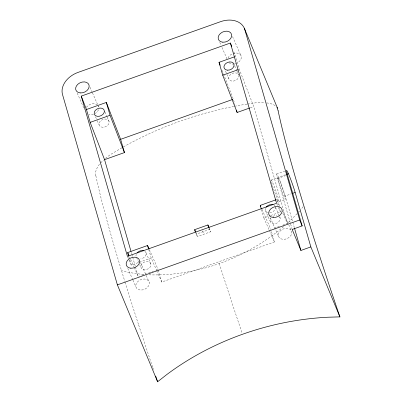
<?xml version="1.0" encoding="UTF-8"?>
<svg xmlns="http://www.w3.org/2000/svg" width="402" height="402" viewBox="0 0 402 402"><rect width="100%" height="100%" fill="white"/><g stroke="black" fill="none" stroke-linecap="round" stroke-linejoin="round"><path stroke-width="0.3" stroke-dasharray="2.01 1.51" d="M303.108 206.723L300.827 209.568M297.138 213.673L286.998 223.783M298.817 211.889L299.656 210.995M100.716 162.88L103.48 160.066M283.696 226.577C246.461 257.918 197.623 276.481 148.76 274.832M105.424 158.368L110.183 154.725L121.846 147.815M250.285 107.791L253.712 106.57L239.301 69.285L235.597 56.431L233.562 51.185M276.596 173.996L284.787 171.081M292.189 229.452L277.511 178.518A14.105 0.945 70.4 0 1 278.475 177.237L285.49 174.739M271.214 180.076L277.842 177.714M277.511 178.518L285.696 175.604M294.354 227.713L285.209 195.99L291.058 193.91M278.958 201.623L285.586 199.266M195.864 232.406L196.588 234.044L209.844 229.326L210.563 231.828L197.307 236.547L195.864 233.271M129.122 260.184L131.288 265.099L138.891 262.39M139.474 262.184L151.172 258.019L156.468 270.033M261.456 209.563L263.863 217.909L270.149 215.673M270.722 215.472L280.435 212.015L278.887 206.648M134.233 267.456L138.268 276.606L139.439 276.189M141.78 275.36L146.459 273.692M148.795 272.857L153.479 271.194M155.815 270.36L157.569 269.737M274.275 228.2L280.561 225.959M282.847 225.15L287.415 223.522L253.712 106.57M156.72 270.606L161.765 282.048L274.455 241.939L271.018 230.014M246.949 104.148L240.788 105.113A300.244 237.562 -14.6 0 0 234.255 106.329M247.567 104.048L256.456 102.706L264.747 102.671M143.569 274.591L127.489 272.275L121.535 270.662M266.662 102.882L268.471 103.173A19.497 7.588 -3.9 0 1 273.099 104.485L275.43 105.816M232.537 36.572L241.175 56.174M234.693 65.918L236.617 70.29M236.858 70.832L238.783 75.204A5.291 3.894 -23.8 0 0 230.728 74.315A5.291 3.894 -23.8 0 0 231.446 80.988A5.291 3.894 -23.8 0 0 238.894 76.234M219.768 42.411L221.005 45.21M221.994 47.451L227.421 59.772M225.472 71.099L226.673 73.827M226.914 74.375L228.838 78.742M282.802 211.286L288.48 224.17M288.731 224.728L291.691 231.451A7.05 5.191 -23.8 0 1 282.998 239.326A7.05 5.191 -23.8 0 1 280.501 230.653A7.05 5.191 -23.8 0 1 291.691 231.451M279.601 205.784L276.827 199.492L278.717 206.05M282.877 213.221L287.415 223.522M276.827 203.824L277.546 205.462M278.511 207.643L280.435 212.015M275.556 207.477L279.41 216.216M279.651 216.763L280.129 217.854M270.29 217.688L278.435 236.17M265.375 210.472L270.189 221.391M262.019 209.397L270.847 229.421M263.863 217.909L269.159 229.924M269.41 230.497L274.455 241.939M209.362 228.23L209.844 229.326M208.879 228.004L210.563 231.828M202.492 230.909L203.935 234.185M104.962 112.093L106.892 116.464M107.133 117.007L109.058 121.379A5.291 3.894 -23.8 0 1 102.535 127.283A5.291 3.894 -23.8 0 1 100.661 120.781A5.291 3.894 -23.8 0 1 109.058 121.379M90.018 87.294L92.239 92.339M92.485 92.897L98.656 106.902A7.05 5.191 -23.8 0 0 98.304 106.063M95.505 116.726L96.947 120.002M97.189 120.55L99.113 124.916M149.333 249.506L158.157 269.531M77.254 93.133L84.41 109.379M146.057 252.938L150.871 263.863A5.291 3.894 -23.8 0 1 144.348 269.767A5.291 3.894 -23.8 0 1 142.474 263.265A5.291 3.894 -23.8 0 1 150.871 263.863M140.534 262.576L145.961 274.898M146.212 275.455L149.172 282.179A7.05 5.191 -23.8 0 1 140.479 290.053A7.05 5.191 -23.8 0 1 137.981 281.38A7.05 5.191 -23.8 0 1 149.172 282.179M138.76 262.486L136.112 256.481A5.291 3.894 -23.8 0 1 136.238 254.365M139.725 264.672L140.926 267.4M130.705 259.446L133.982 266.883M127.675 256.908L128.881 259.637M127.771 268.415L132.705 279.616M132.951 280.174L135.916 286.897M222.2 70.526L233.321 99.214L234.884 104.636M152.795 367.624L153.941 371.006M152.609 367.061L150.157 359.79A314.274 21.09 70.4 0 1 140.715 331.313L138.469 324.424M219.266 263.506L219.969 265.717A316.389 21.231 70.4 0 0 242.3 333.68M196.588 234.044L197.307 236.547M158.328 270.124L161.765 282.048M148.77 249.672L151.172 258.019M131.318 252.496L131.665 253.697M131.841 254.3L132.534 256.712M132.71 257.315L135.318 266.36M135.489 266.963L138.268 276.606M128.881 256.752L131.288 265.099M95.862 175.734L95.48 171.955L97.51 166.981A19.492 6.864 -38.3 0 1 99.51 164.272M98.49 109.721A7.05 5.191 -23.8 0 1 95.138 113.485M93.47 114.268A7.05 5.191 -23.8 0 1 88.872 114.61M86.319 107.384A7.05 5.191 -23.8 0 1 97.048 104.711M233.105 53.526A7.05 5.191 -23.8 0 1 240.929 55.541A7.05 5.191 -23.8 0 1 237.657 62.757M235.989 63.541A7.05 5.191 -23.8 0 1 234.813 63.873M234.225 63.978A7.05 5.191 -23.8 0 1 228.517 62.109M228.085 58.074A7.05 5.191 -23.8 0 1 232.532 53.747M278.475 177.237A14.105 0.945 70.4 0 1 285.209 195.99M271.179 180.428A11.462 0.769 70.4 0 1 276.621 192.93A11.462 0.769 70.4 0 1 277.631 199.437A11.462 0.769 70.4 0 1 271.295 181.176M144.851 251.3A5.291 3.894 -23.8 0 1 145.685 255.592A5.291 3.894 -23.8 0 1 140.841 258.798M275.315 206.935A5.291 3.894 -23.8 0 1 269.224 212.854M267.596 212.608A5.291 3.894 -23.8 0 1 265.501 208.357M274.109 205.291A5.291 3.894 -23.8 0 1 274.867 206.02M279.681 216.944A5.291 3.894 -23.8 0 1 274.918 223.708A5.291 3.894 -23.8 0 1 270.878 218.221M272.827 216.452A5.291 3.894 -23.8 0 1 276.707 215.487M123.429 146.881A300.244 237.562 -14.6 0 1 233.668 106.45M95.847 175.699A299.329 20.085 70.4 0 0 120.223 266.345L122.067 272.405A306.796 20.587 70.4 0 0 124.831 281.41M138.474 324.424A306.796 20.587 70.4 0 1 125.007 281.983M278.747 181.94A11.462 0.769 70.4 0 0 285.405 199.201A11.462 0.769 70.4 0 0 280.993 184.332A11.462 0.769 70.4 0 0 278.747 181.94"/><path stroke-width="0.6" d="M230.396 43.019L276.586 203.276L127.439 256.36L81.249 96.108L230.396 43.019L231.753 46.521M104.565 159.659L90.154 122.374L86.45 109.52L106.334 102.44L120.63 139.323L124.449 152.579L104.565 159.659L130.972 251.29M249.712 107.997L237.14 112.47L222.728 75.184L219.025 62.33L234.451 56.838M90.154 122.374L110.037 115.294L106.334 102.44M222.728 75.184L238.16 69.692M120.63 139.323L232.728 99.425M286.661 174.322L288.415 173.699A14.105 0.945 70.4 0 1 295.153 192.452L310.852 246.918L339.951 317.017M292.229 193.493L295.153 192.452M128.71 256.154L127.68 252.582L147.564 245.501L149.077 248.933M261.285 208.97L260.255 205.392L276.254 199.699M195.382 232.18L194.658 229.673L207.919 224.954L209.12 227.688M117.384 284.872L299.676 219.989L244.803 29.612A21.155 15.572 -23.8 0 0 220.587 21.663L78.068 72.39A21.155 15.572 -23.8 0 0 62.511 94.495L117.384 284.872L157.659 381.9M288.415 173.699A14.105 0.945 70.4 0 0 287.45 174.976L302.133 225.914L292.189 229.452L300.907 250.461L310.852 246.918M277.003 107.344L278.154 110.851M260.255 205.392L260.757 206.538M194.658 229.673L195.623 231.859M127.68 252.582L128.941 255.441M244.285 28.17L277.501 108.188M299.676 219.989L302.133 225.914M219.025 62.33L220.16 65.26M110.037 115.294L124.449 152.579M81.249 96.108L86.45 109.52M155.669 376.086L157.599 381.759L166.649 374.659A239.542 189.533 -14.6 0 1 328.032 317.218L339.891 316.876L332.449 294.902A314.274 21.09 70.4 0 1 323.007 266.431L320.761 259.541A306.796 20.587 70.4 0 1 304.354 207.517L302.515 201.462A299.329 20.085 70.4 0 1 278.139 110.816M294.525 228.311L300.907 250.461M236.446 110.058L237.14 112.47M207.919 224.954L208.638 227.462M147.564 245.501L148.599 249.079M137.057 252.974A5.291 3.894 -23.8 0 1 143.836 250.803M266.064 207.296A5.291 3.894 -23.8 0 1 273.094 204.794M104.354 111.49L104.118 112.57A5.291 3.894 -23.8 0 1 95.505 115.635L94.746 114.907A5.291 3.894 -23.8 0 1 98.188 108.47A5.291 3.894 -23.8 0 1 104.354 111.49M80.335 92.932A7.05 5.191 -23.8 0 0 89.028 85.058A7.05 5.191 -23.8 0 0 77.837 84.259A7.05 5.191 -23.8 0 0 80.335 92.932M222.854 42.205A7.05 5.191 -23.8 0 0 231.547 34.331A7.05 5.191 -23.8 0 0 220.356 33.532A7.05 5.191 -23.8 0 0 222.854 42.205M130.851 268.209A7.05 5.191 -23.8 0 0 139.544 260.335A7.05 5.191 -23.8 0 0 128.354 259.536A7.05 5.191 -23.8 0 0 130.851 268.209M273.37 217.482A7.05 5.191 -23.8 0 0 282.063 209.608A7.05 5.191 -23.8 0 0 270.873 208.809A7.05 5.191 -23.8 0 0 273.37 217.482M227.452 70.189A5.291 3.894 -23.8 0 0 233.969 64.28A5.291 3.894 -23.8 0 0 225.577 63.682A5.291 3.894 -23.8 0 0 227.452 70.189"/></g></svg>
